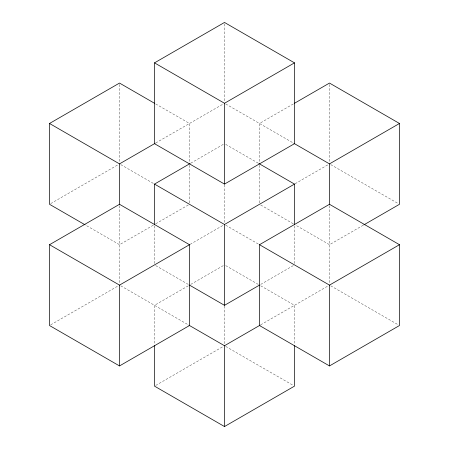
<?xml version="1.0" encoding="UTF-8"?>
<svg xmlns="http://www.w3.org/2000/svg" width="449" height="449" viewBox="0 0 449 449"><rect width="100%" height="100%" fill="white"/><g stroke="black" fill="none" stroke-linecap="round" stroke-linejoin="round"><path stroke-width="0.34" stroke-dasharray="2.25 1.68" d="M50.726 203.599L118.306 164.581M155.713 142.984L223.293 103.966M190.713 163.189L224.5 143.68M293.287 103.966L259.494 123.475L259.494 162.493M153.3 225.196L119.513 244.705L85.725 225.196M155.713 223.804L189.506 204.295M50.726 324.829L118.306 285.811M190.107 244.357L223.293 225.196M295.094 183.742L328.281 164.581M188.299 285.811L154.507 305.32L154.507 344.338M190.713 284.419L224.5 264.91M260.701 284.419L293.287 265.606M363.275 225.196L329.487 244.705L295.7 225.196M155.713 385.444L223.293 346.426M260.701 324.829L328.281 285.811M225.707 103.966L293.287 142.984M330.694 164.581L398.274 203.599M155.713 103.966L189.506 123.475L189.506 162.493M225.707 144.376L258.287 163.189M260.701 204.991L293.287 223.804M120.719 164.581L153.906 183.742M225.707 225.196L258.893 244.357M330.694 285.811L398.274 324.829M225.707 265.606L258.287 284.419M260.701 285.811L294.493 305.32L294.493 344.338M155.713 265.606L188.299 284.419M120.719 285.811L188.299 324.829M225.707 346.426L293.287 385.444M329.487 84.457L329.487 162.493M329.487 205.687L329.487 283.723M294.493 225.892L294.493 263.518M259.494 165.277L259.494 202.903M224.5 23.842L224.5 101.878M224.5 184.786L224.5 223.108M224.5 306.016L224.5 344.338M189.506 165.277L189.506 202.903M154.507 225.892L154.507 263.518M119.513 84.457L119.513 162.493M119.513 205.687L119.513 283.723"/><path stroke-width="0.67" d="M85.119 224.848L49.519 204.295L49.519 123.475L119.513 83.065L154.507 103.27M154.507 62.86L224.5 22.45L294.493 62.86L294.493 143.68L224.5 184.09L154.507 143.68L154.507 62.86L224.5 103.27L294.493 62.86M49.519 123.475L119.513 163.885L155.113 143.332M49.519 244.705L119.513 204.295L189.506 244.705L189.506 325.525L119.513 365.935L49.519 325.525L49.519 244.705L119.513 285.115L189.506 244.705M154.507 224.5L154.507 184.09L190.107 163.537M294.493 103.27L329.487 83.065L399.481 123.475L399.481 204.295L363.881 224.848M154.507 184.09L224.5 224.5L294.493 184.09L294.493 224.5M293.887 143.332L329.487 163.885L399.481 123.475M259.494 244.705L329.487 204.295L399.481 244.705L399.481 325.525L329.487 365.935L259.494 325.525L259.494 244.705L329.487 285.115L399.481 244.705M189.506 285.115L224.5 305.32L259.494 285.115M188.9 325.177L224.5 345.73L260.1 325.177M154.507 345.73L154.507 386.14L224.5 426.55L294.493 386.14L294.493 345.73M258.893 163.537L294.493 184.09M329.487 163.885L329.487 204.295M329.487 285.115L329.487 365.935M224.5 103.27L224.5 184.09M224.5 224.5L224.5 305.32M224.5 345.73L224.5 426.55M119.513 163.885L119.513 204.295M119.513 285.115L119.513 365.935"/></g></svg>
